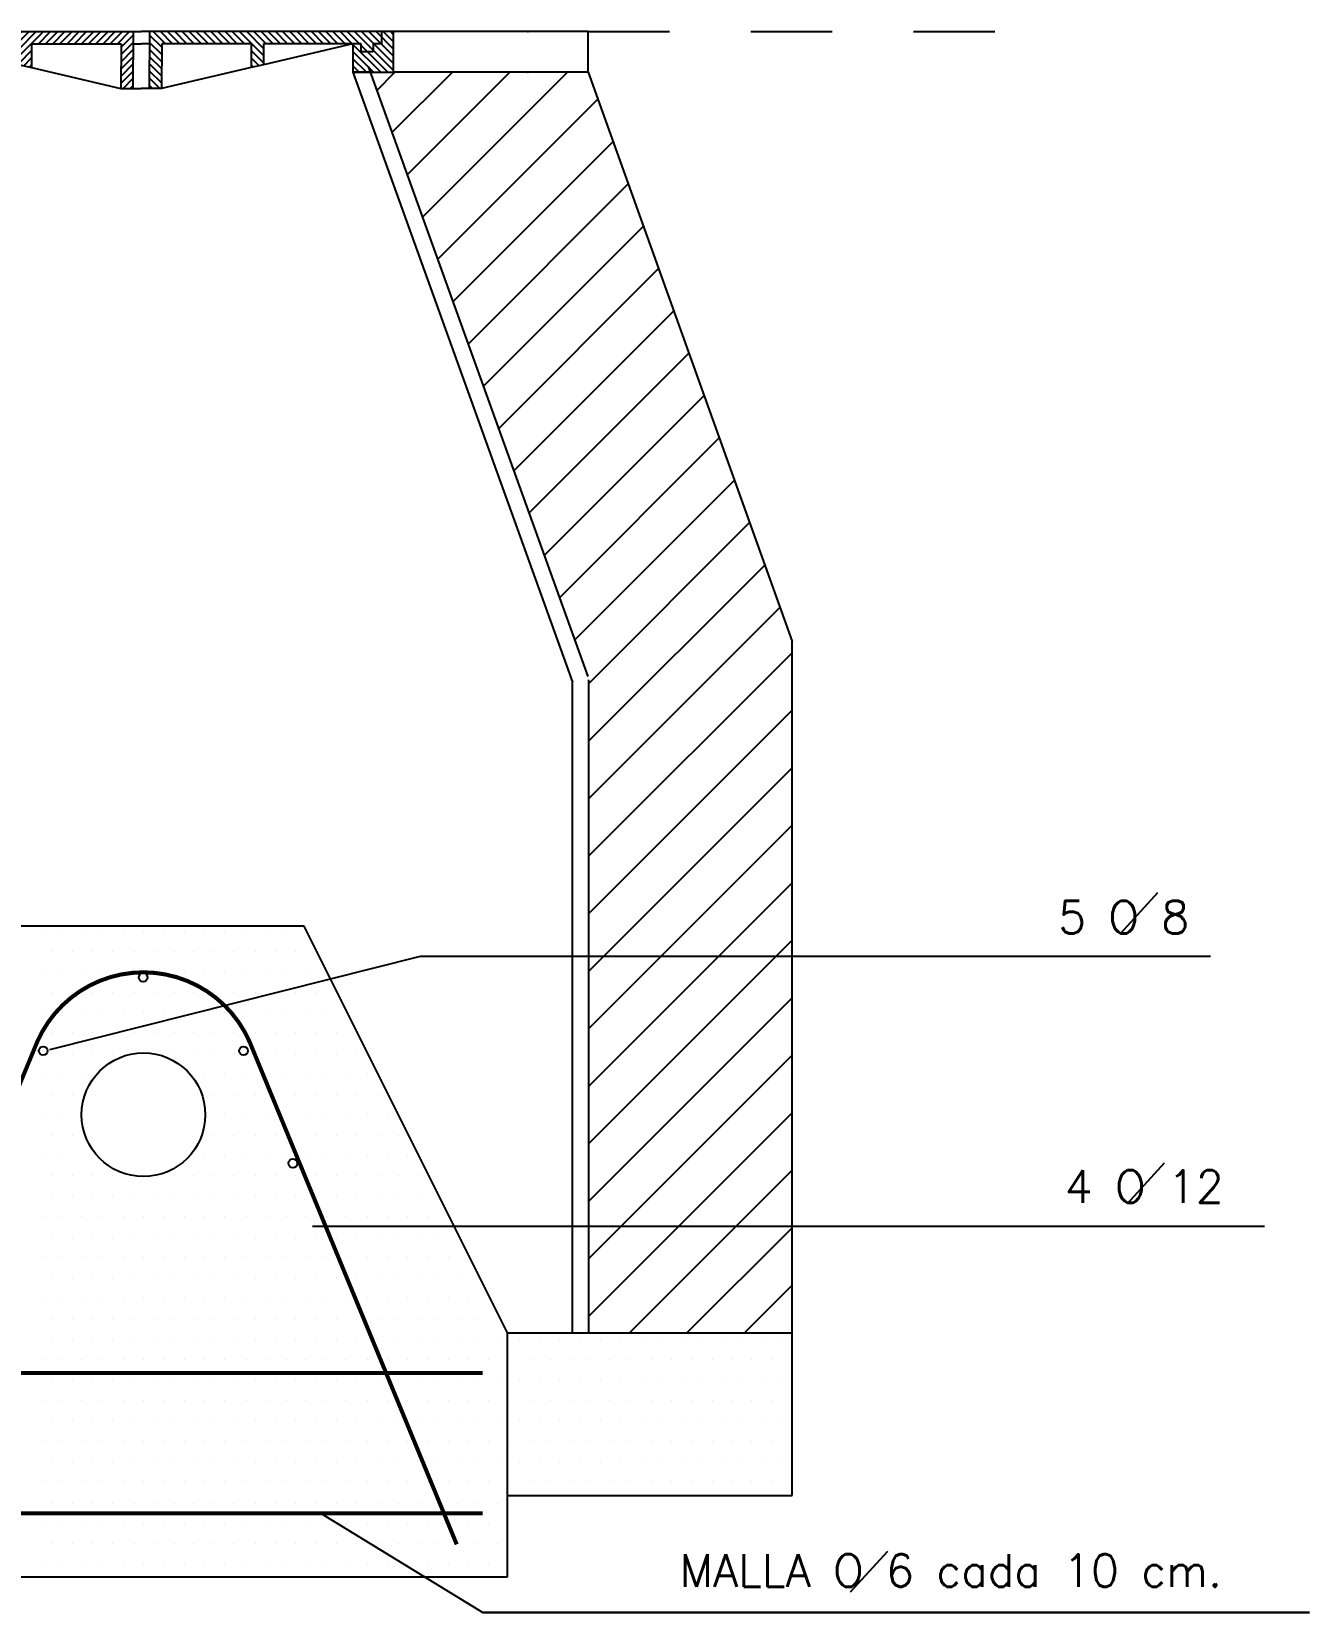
# Model space of a CAD drawing. Extents: x -0.23 to 5.77, y -0.31 to 4.32.
# Drawn here: x 4.204 to 5.775, y 2.225 to 4.169 of the extents above; entities that cross this region are included whole.
import ezdxf

# ---------------------------------------------------------------- set-up
doc = ezdxf.new("R2010")
doc.units = 0
doc.header["$LTSCALE"] = 0.1
doc.linetypes.add('HIDDEN', pattern=[0.375, 0.25, -0.125])
doc.layers.get('0').update_dxf_attribs({"linetype": 'CONTINUOUS'})
doc.layers.get('DEFPOINTS').update_dxf_attribs({"color": 6, "linetype": 'CONTINUOUS'})
doc.styles.add('ROMANS', font='ROMANS.SHX')

# ---------------------------------------------------------------- blocks, each defined once
blk = doc.blocks.new('*X1')
at = {"color": 0}
for p, q in [((2740, 19852), (2788, 19900)), ((2740, 19860.8), (2779.2, 19900)), ((2740, 19869.7), (2770.3, 19900)), ((2740, 19878.5), (2761.5, 19900)), ((2740, 19887.3), (2752.7, 19900)), ((2740, 19896.2), (2743.8, 19900)), ((2746.9, 19850), (2796.9, 19900)), ((2755.7, 19850), (2790, 19884.3)), ((2790.7, 19885), (2805.7, 19900)), ((2799.5, 19885), (2814.5, 19900)), ((2808.4, 19885), (2823.4, 19900)), ((2817.2, 19885), (2832.2, 19900)), ((2826, 19885), (2841, 19900)), ((2834.9, 19885), (2849.9, 19900)), ((2843.7, 19885), (2858.7, 19900)), ((2852.6, 19885), (2867.6, 19900)), ((2861.4, 19885), (2876.4, 19900)), ((2870.2, 19885), (2885.2, 19900)), ((2879.1, 19885), (2894.1, 19900)), ((2887.9, 19885), (2902.9, 19900)), ((2896.8, 19885), (2911.8, 19900)), ((2900, 19870.6), (2929.4, 19900)), ((2900, 19879.4), (2920.6, 19900)), ((2923.3, 19885), (2938.3, 19900)), ((2932.1, 19885), (2947.1, 19900)), ((2941, 19885), (2956, 19900)), ((2949.8, 19885), (2964.8, 19900)), ((2958.6, 19885), (2973.6, 19900)), ((2967.5, 19885), (2982.5, 19900)), ((2976.3, 19885), (2991.3, 19900)), ((2985.1, 19885), (3000.1, 19900)), ((2994, 19885), (3009, 19900)), ((3002.8, 19885), (3017.8, 19900)), ((3011.7, 19885), (3026.7, 19900)), ((3020.5, 19885), (3035.5, 19900)), ((3025, 19880.7), (3040, 19895.7)), ((3025, 19871.8), (3040, 19886.8)), ((2764.5, 19850), (2790, 19875.5)), ((2773.4, 19850), (2790, 19866.6)), ((2900, 19861.7), (2915, 19876.7)), ((2905.2, 19858), (2915, 19867.9)), ((3025, 19863), (3040, 19878)), ((3025, 19854.1), (3040, 19869.1)), ((2782.2, 19850), (2790, 19857.8)), ((2912.3, 19856.4), (2915, 19859)), ((3025, 19845.3), (3040, 19860.3)), ((3025, 19836.5), (3040, 19851.5)), ((3027.4, 19830), (3040, 19842.6)), ((3036.2, 19830), (3040, 19833.8))]:
    blk.add_line(p, q, dxfattribs=at)

msp = doc.modelspace()

# ---------------------------------------------------------------- linework, layer by layer
for p, q in [((4.04382, 4.16913), (4.32882, 4.16913)), ((4.32882, 4.16913), (4.3284, 4.09913)), ((4.32882, 4.16913), (4.33882, 4.16913)), ((4.34882, 4.16913), (4.33882, 4.16913)), ((4.34882, 4.16913), (4.3484, 4.09913)), ((4.63382, 4.16913), (4.34882, 4.16913)), ((4.64882, 4.16913), (4.63382, 4.16913)), ((4.63382, 4.16913), (4.63382, 4.15413)), ((4.64882, 4.11913), (4.64882, 4.16913)), ((4.88833, 4.16913), (4.64895, 4.16913)), ((4.88833, 4.11913), (4.88833, 4.16913)), ((4.20382, 4.15413), (4.31382, 4.15413)), ((4.20382, 4.15413), (4.20382, 4.12488)), ((4.31382, 4.15413), (4.3134, 4.09913)), ((4.32882, 4.15413), (4.33882, 4.15413)), ((4.34882, 4.15413), (4.33882, 4.15413)), ((4.36382, 4.15413), (4.3634, 4.09913)), ((4.47382, 4.15413), (4.36382, 4.15413)), ((4.47382, 4.15413), (4.47382, 4.12488)), ((4.59882, 4.15413), (4.48882, 4.15413)), ((4.48882, 4.15413), (4.48882, 4.12839)), ((4.59882, 4.15413), (4.48882, 4.12839)), ((4.60882, 4.15413), (4.59882, 4.15413)), ((4.59882, 4.15413), (4.59882, 4.11913)), ((4.60882, 4.14413), (4.60882, 4.15413)), ((4.62382, 4.14413), (4.60882, 4.14413)), ((4.63382, 4.15413), (4.62382, 4.15413)), ((4.62382, 4.15413), (4.62382, 4.14413)), ((4.18882, 4.12839), (4.20382, 4.12488)), ((4.20382, 4.12488), (4.3134, 4.09913)), ((4.47382, 4.12488), (4.3634, 4.09913)), ((4.48882, 4.12839), (4.47382, 4.12488)), ((4.61761, 4.12633), (4.88754, 3.37633)), ((4.61882, 4.11913), (4.59882, 4.11913)), ((4.59882, 4.11913), (4.64882, 4.11913)), ((4.59895, 4.11913), (4.86888, 3.36913)), ((4.88833, 4.11913), (4.64882, 4.11913)), ((4.88833, 4.11913), (5.13888, 3.41939)), ((4.3134, 4.09913), (4.3284, 4.09913)), ((4.3284, 4.09913), (4.3384, 4.09913)), ((4.3484, 4.09913), (4.3384, 4.09913)), ((4.3634, 4.09913), (4.3484, 4.09913)), ((5.13888, 2.36913), (5.13888, 3.41939)), ((4.86888, 2.56913), (4.86888, 3.36913)), ((4.88888, 2.56913), (4.88888, 3.3722)), ((5.54297, 3.06068), (5.58861, 3.11042)), ((4.53888, 3.06913), (4.13888, 3.06913)), ((4.78888, 2.56913), (4.53888, 3.06913)), ((4.68148, 3.03184), (4.22581, 2.91712)), ((5.65346, 3.03184), (4.68148, 3.03184)), ((5.55131, 2.72839), (5.59695, 2.77813)), ((4.54897, 2.70042), (5.71972, 2.70042)), ((4.78888, 2.56913), (5.13888, 2.56913)), ((4.78888, 2.26913), (4.78888, 2.56913)), ((4.78888, 2.36913), (5.13888, 2.36913)), ((4.55998, 2.34704), (4.75874, 2.22547)), ((5.21078, 2.25086), (5.25642, 2.3006)), ((3.88888, 2.26913), (4.78888, 2.26913)), ((4.75874, 2.22547), (5.77496, 2.22547)), ((5.77496, 2.22547), (4.75874, 2.22547))]:
    msp.add_line(p, q)
at = {"linetype": 'HIDDEN'}
msp.add_line((4.88833, 4.16913), (5.43216, 4.16913), dxfattribs=at)
at = {"color": 0}
for p, q in [((4.6282, 4.0969), (4.65044, 4.11913)), ((4.64692, 4.0449), (4.72115, 4.11913)), ((4.66563, 3.99291), (4.79186, 4.11913)), ((4.68435, 3.94091), (4.86257, 4.11913)), ((4.70306, 3.88891), (4.90018, 4.08603)), ((4.72177, 3.83692), (4.91882, 4.03397)), ((4.74049, 3.78492), (4.93747, 3.9819)), ((4.7592, 3.73292), (4.95611, 3.92983)), ((4.77792, 3.68093), (4.97475, 3.87777)), ((4.79663, 3.62893), (4.9934, 3.8257)), ((4.81534, 3.57693), (5.01204, 3.77363)), ((4.83406, 3.52494), (5.03068, 3.72156)), ((4.85277, 3.47294), (5.04933, 3.6695)), ((4.87149, 3.42094), (5.06797, 3.61743)), ((4.88888, 3.36763), (5.08661, 3.56536)), ((4.88888, 3.29692), (5.10526, 3.51329)), ((4.88888, 3.22621), (5.1239, 3.46123)), ((4.88888, 3.1555), (5.13888, 3.4055)), ((4.88888, 3.08479), (5.13888, 3.33479)), ((4.88888, 3.01408), (5.13888, 3.26408)), ((4.88888, 2.94337), (5.13888, 3.19337)), ((4.88888, 2.87266), (5.13888, 3.12266)), ((4.21625, 3.06309), (4.21625, 3.06309)), ((4.24125, 3.06309), (4.24125, 3.06309)), ((4.26625, 3.06309), (4.26625, 3.06309)), ((4.29125, 3.06309), (4.29125, 3.06309)), ((4.31625, 3.06309), (4.31625, 3.06309)), ((4.34125, 3.06309), (4.34125, 3.06309)), ((4.36625, 3.06309), (4.36625, 3.06309)), ((4.39125, 3.06309), (4.39125, 3.06309)), ((4.41625, 3.06309), (4.41625, 3.06309)), ((4.44125, 3.06309), (4.44125, 3.06309)), ((4.46625, 3.06309), (4.46625, 3.06309)), ((4.49125, 3.06309), (4.49125, 3.06309)), ((4.51625, 3.06309), (4.51625, 3.06309)), ((4.54125, 3.06309), (4.54125, 3.06309)), ((4.88888, 2.80194), (5.13888, 3.05194)), ((4.22875, 3.03809), (4.22875, 3.03809)), ((4.25375, 3.03809), (4.25375, 3.03809)), ((4.27875, 3.03809), (4.27875, 3.03809)), ((4.30375, 3.03809), (4.30375, 3.03809)), ((4.32875, 3.03809), (4.32875, 3.03809)), ((4.35375, 3.03809), (4.35375, 3.03809)), ((4.37875, 3.03809), (4.37875, 3.03809)), ((4.40375, 3.03809), (4.40375, 3.03809)), ((4.42875, 3.03809), (4.42875, 3.03809)), ((4.45375, 3.03809), (4.45375, 3.03809)), ((4.47875, 3.03809), (4.47875, 3.03809)), ((4.50375, 3.03809), (4.50375, 3.03809)), ((4.52875, 3.03809), (4.52875, 3.03809)), ((4.55375, 3.03809), (4.55375, 3.03809)), ((4.21625, 3.01309), (4.21625, 3.01309)), ((4.24125, 3.01309), (4.24125, 3.01309)), ((4.26625, 3.01309), (4.26625, 3.01309)), ((4.29125, 3.01309), (4.29125, 3.01309)), ((4.31625, 3.01309), (4.31625, 3.01309)), ((4.34125, 3.01309), (4.34125, 3.01309)), ((4.36625, 3.01309), (4.36625, 3.01309)), ((4.39125, 3.01309), (4.39125, 3.01309)), ((4.41625, 3.01309), (4.41625, 3.01309)), ((4.44125, 3.01309), (4.44125, 3.01309)), ((4.46625, 3.01309), (4.46625, 3.01309)), ((4.49125, 3.01309), (4.49125, 3.01309)), ((4.51625, 3.01309), (4.51625, 3.01309)), ((4.54125, 3.01309), (4.54125, 3.01309)), ((4.22875, 2.98809), (4.22875, 2.98809)), ((4.25375, 2.98809), (4.25375, 2.98809)), ((4.27875, 2.98809), (4.27875, 2.98809)), ((4.30375, 2.98809), (4.30375, 2.98809)), ((4.32875, 2.98809), (4.32875, 2.98809)), ((4.35375, 2.98809), (4.35375, 2.98809)), ((4.37875, 2.98809), (4.37875, 2.98809)), ((4.40375, 2.98809), (4.40375, 2.98809)), ((4.42875, 2.98809), (4.42875, 2.98809)), ((4.45375, 2.98809), (4.45375, 2.98809)), ((4.47875, 2.98809), (4.47875, 2.98809)), ((4.50375, 2.98809), (4.50375, 2.98809)), ((4.52875, 2.98809), (4.52875, 2.98809)), ((4.55375, 2.98809), (4.55375, 2.98809)), ((4.57875, 2.98809), (4.57875, 2.98809)), ((4.88888, 2.73123), (5.13888, 2.98123)), ((4.21625, 2.96309), (4.21625, 2.96309)), ((4.24125, 2.96309), (4.24125, 2.96309)), ((4.26625, 2.96309), (4.26625, 2.96309)), ((4.29125, 2.96309), (4.29125, 2.96309)), ((4.31625, 2.96309), (4.31625, 2.96309)), ((4.34125, 2.96309), (4.34125, 2.96309)), ((4.36625, 2.96309), (4.36625, 2.96309)), ((4.39125, 2.96309), (4.39125, 2.96309)), ((4.41625, 2.96309), (4.41625, 2.96309)), ((4.44125, 2.96309), (4.44125, 2.96309)), ((4.46625, 2.96309), (4.46625, 2.96309)), ((4.49125, 2.96309), (4.49125, 2.96309)), ((4.51625, 2.96309), (4.51625, 2.96309)), ((4.54125, 2.96309), (4.54125, 2.96309)), ((4.56625, 2.96309), (4.56625, 2.96309)), ((4.22875, 2.93809), (4.22875, 2.93809)), ((4.25375, 2.93809), (4.25375, 2.93809)), ((4.27875, 2.93809), (4.27875, 2.93809)), ((4.30375, 2.93809), (4.30375, 2.93809)), ((4.32875, 2.93809), (4.32875, 2.93809)), ((4.35375, 2.93809), (4.35375, 2.93809)), ((4.37875, 2.93809), (4.37875, 2.93809)), ((4.40375, 2.93809), (4.40375, 2.93809)), ((4.42875, 2.93809), (4.42875, 2.93809)), ((4.45375, 2.93809), (4.45375, 2.93809)), ((4.47875, 2.93809), (4.47875, 2.93809)), ((4.50375, 2.93809), (4.50375, 2.93809)), ((4.52875, 2.93809), (4.52875, 2.93809)), ((4.55375, 2.93809), (4.55375, 2.93809)), ((4.57875, 2.93809), (4.57875, 2.93809)), ((4.22875, 2.91238), (4.22875, 2.91238)), ((4.25375, 2.91238), (4.25375, 2.91238)), ((4.27875, 2.91238), (4.27875, 2.91238)), ((4.30375, 2.91238), (4.30375, 2.91238)), ((4.32875, 2.91238), (4.32875, 2.91238)), ((4.35375, 2.91238), (4.35375, 2.91238)), ((4.37875, 2.91238), (4.37875, 2.91238)), ((4.40375, 2.91238), (4.40375, 2.91238)), ((4.42875, 2.91238), (4.42875, 2.91238)), ((4.45375, 2.91238), (4.45375, 2.91238)), ((4.47875, 2.91238), (4.47875, 2.91238)), ((4.50375, 2.91238), (4.50375, 2.91238)), ((4.52875, 2.91238), (4.52875, 2.91238)), ((4.55375, 2.91238), (4.55375, 2.91238)), ((4.57875, 2.91238), (4.57875, 2.91238)), ((4.60375, 2.91238), (4.60375, 2.91238)), ((4.88888, 2.66052), (5.13888, 2.91052)), ((4.21625, 2.88738), (4.21625, 2.88738)), ((4.24125, 2.88738), (4.24125, 2.88738)), ((4.26625, 2.88738), (4.26625, 2.88738)), ((4.41625, 2.88738), (4.41625, 2.88738)), ((4.44125, 2.88738), (4.44125, 2.88738)), ((4.46625, 2.88738), (4.46625, 2.88738)), ((4.49125, 2.88738), (4.49125, 2.88738)), ((4.51625, 2.88738), (4.51625, 2.88738)), ((4.54125, 2.88738), (4.54125, 2.88738)), ((4.56625, 2.88738), (4.56625, 2.88738)), ((4.59125, 2.88738), (4.59125, 2.88738)), ((4.61625, 2.88738), (4.61625, 2.88738)), ((4.22875, 2.86238), (4.22875, 2.86238)), ((4.25375, 2.86238), (4.25375, 2.86238)), ((4.42875, 2.86238), (4.42875, 2.86238)), ((4.45375, 2.86238), (4.45375, 2.86238)), ((4.47875, 2.86238), (4.47875, 2.86238)), ((4.50375, 2.86238), (4.50375, 2.86238)), ((4.52875, 2.86238), (4.52875, 2.86238)), ((4.55375, 2.86238), (4.55375, 2.86238)), ((4.57875, 2.86238), (4.57875, 2.86238)), ((4.60375, 2.86238), (4.60375, 2.86238)), ((4.62875, 2.86238), (4.62875, 2.86238)), ((4.88888, 2.58981), (5.13888, 2.83981)), ((4.21625, 2.83738), (4.21625, 2.83738)), ((4.24125, 2.83738), (4.24125, 2.83738)), ((4.41625, 2.83738), (4.41625, 2.83738)), ((4.44125, 2.83738), (4.44125, 2.83738)), ((4.46625, 2.83738), (4.46625, 2.83738)), ((4.49125, 2.83738), (4.49125, 2.83738)), ((4.51625, 2.83738), (4.51625, 2.83738)), ((4.54125, 2.83738), (4.54125, 2.83738)), ((4.56625, 2.83738), (4.56625, 2.83738)), ((4.59125, 2.83738), (4.59125, 2.83738)), ((4.61625, 2.83738), (4.61625, 2.83738)), ((4.64125, 2.83738), (4.64125, 2.83738)), ((4.22875, 2.81238), (4.22875, 2.81238)), ((4.25375, 2.81238), (4.25375, 2.81238)), ((4.42875, 2.81238), (4.42875, 2.81238)), ((4.45375, 2.81238), (4.45375, 2.81238)), ((4.47875, 2.81238), (4.47875, 2.81238)), ((4.50375, 2.81238), (4.50375, 2.81238)), ((4.52875, 2.81238), (4.52875, 2.81238)), ((4.55375, 2.81238), (4.55375, 2.81238)), ((4.57875, 2.81238), (4.57875, 2.81238)), ((4.60375, 2.81238), (4.60375, 2.81238)), ((4.62875, 2.81238), (4.62875, 2.81238)), ((4.65375, 2.81238), (4.65375, 2.81238)), ((4.21625, 2.78738), (4.21625, 2.78738)), ((4.24125, 2.78738), (4.24125, 2.78738)), ((4.41625, 2.78738), (4.41625, 2.78738)), ((4.44125, 2.78738), (4.44125, 2.78738)), ((4.46625, 2.78738), (4.46625, 2.78738)), ((4.49125, 2.78738), (4.49125, 2.78738)), ((4.51625, 2.78738), (4.51625, 2.78738)), ((4.54125, 2.78738), (4.54125, 2.78738)), ((4.56625, 2.78738), (4.56625, 2.78738)), ((4.59125, 2.78738), (4.59125, 2.78738)), ((4.61625, 2.78738), (4.61625, 2.78738)), ((4.64125, 2.78738), (4.64125, 2.78738)), ((4.66625, 2.78738), (4.66625, 2.78738)), ((4.22875, 2.76238), (4.22875, 2.76238)), ((4.25375, 2.76238), (4.25375, 2.76238)), ((4.27875, 2.76238), (4.27875, 2.76238)), ((4.30375, 2.76238), (4.30375, 2.76238)), ((4.32875, 2.76238), (4.32875, 2.76238)), ((4.35375, 2.76238), (4.35375, 2.76238)), ((4.37875, 2.76238), (4.37875, 2.76238)), ((4.40375, 2.76238), (4.40375, 2.76238)), ((4.42875, 2.76238), (4.42875, 2.76238)), ((4.45375, 2.76238), (4.45375, 2.76238)), ((4.47875, 2.76238), (4.47875, 2.76238)), ((4.50375, 2.76238), (4.50375, 2.76238)), ((4.52875, 2.76238), (4.52875, 2.76238)), ((4.55375, 2.76238), (4.55375, 2.76238)), ((4.57875, 2.76238), (4.57875, 2.76238)), ((4.60375, 2.76238), (4.60375, 2.76238)), ((4.62875, 2.76238), (4.62875, 2.76238)), ((4.65375, 2.76238), (4.65375, 2.76238)), ((4.67875, 2.76238), (4.67875, 2.76238)), ((4.93891, 2.56913), (5.13888, 2.7691)), ((4.22875, 2.73667), (4.22875, 2.73667)), ((4.25375, 2.73667), (4.25375, 2.73667)), ((4.27875, 2.73667), (4.27875, 2.73667)), ((4.30375, 2.73667), (4.30375, 2.73667)), ((4.32875, 2.73667), (4.32875, 2.73667)), ((4.35375, 2.73667), (4.35375, 2.73667)), ((4.37875, 2.73667), (4.37875, 2.73667)), ((4.40375, 2.73667), (4.40375, 2.73667)), ((4.42875, 2.73667), (4.42875, 2.73667)), ((4.45375, 2.73667), (4.45375, 2.73667)), ((4.47875, 2.73667), (4.47875, 2.73667)), ((4.50375, 2.73667), (4.50375, 2.73667)), ((4.52875, 2.73667), (4.52875, 2.73667)), ((4.55375, 2.73667), (4.55375, 2.73667)), ((4.57875, 2.73667), (4.57875, 2.73667)), ((4.60375, 2.73667), (4.60375, 2.73667)), ((4.62875, 2.73667), (4.62875, 2.73667)), ((4.65375, 2.73667), (4.65375, 2.73667)), ((4.67875, 2.73667), (4.67875, 2.73667)), ((4.70375, 2.73667), (4.70375, 2.73667)), ((4.21625, 2.71167), (4.21625, 2.71167)), ((4.24125, 2.71167), (4.24125, 2.71167)), ((4.26625, 2.71167), (4.26625, 2.71167)), ((4.29125, 2.71167), (4.29125, 2.71167)), ((4.31625, 2.71167), (4.31625, 2.71167)), ((4.34125, 2.71167), (4.34125, 2.71167)), ((4.36625, 2.71167), (4.36625, 2.71167)), ((4.39125, 2.71167), (4.39125, 2.71167)), ((4.41625, 2.71167), (4.41625, 2.71167)), ((4.44125, 2.71167), (4.44125, 2.71167)), ((4.46625, 2.71167), (4.46625, 2.71167)), ((4.49125, 2.71167), (4.49125, 2.71167)), ((4.51625, 2.71167), (4.51625, 2.71167)), ((4.54125, 2.71167), (4.54125, 2.71167)), ((4.56625, 2.71167), (4.56625, 2.71167)), ((4.59125, 2.71167), (4.59125, 2.71167)), ((4.61625, 2.71167), (4.61625, 2.71167)), ((4.64125, 2.71167), (4.64125, 2.71167)), ((4.66625, 2.71167), (4.66625, 2.71167)), ((4.69125, 2.71167), (4.69125, 2.71167)), ((4.71625, 2.71167), (4.71625, 2.71167)), ((4.22875, 2.68667), (4.22875, 2.68667)), ((4.25375, 2.68667), (4.25375, 2.68667)), ((4.27875, 2.68667), (4.27875, 2.68667)), ((4.30375, 2.68667), (4.30375, 2.68667)), ((4.32875, 2.68667), (4.32875, 2.68667)), ((4.35375, 2.68667), (4.35375, 2.68667)), ((4.37875, 2.68667), (4.37875, 2.68667)), ((4.40375, 2.68667), (4.40375, 2.68667)), ((4.42875, 2.68667), (4.42875, 2.68667)), ((4.45375, 2.68667), (4.45375, 2.68667)), ((4.47875, 2.68667), (4.47875, 2.68667)), ((4.50375, 2.68667), (4.50375, 2.68667)), ((4.52875, 2.68667), (4.52875, 2.68667)), ((4.55375, 2.68667), (4.55375, 2.68667)), ((4.57875, 2.68667), (4.57875, 2.68667)), ((4.60375, 2.68667), (4.60375, 2.68667)), ((4.62875, 2.68667), (4.62875, 2.68667)), ((4.65375, 2.68667), (4.65375, 2.68667)), ((4.67875, 2.68667), (4.67875, 2.68667)), ((4.70375, 2.68667), (4.70375, 2.68667)), ((4.72875, 2.68667), (4.72875, 2.68667)), ((5.00962, 2.56913), (5.13888, 2.69839)), ((4.21625, 2.66167), (4.21625, 2.66167)), ((4.24125, 2.66167), (4.24125, 2.66167)), ((4.26625, 2.66167), (4.26625, 2.66167)), ((4.29125, 2.66167), (4.29125, 2.66167)), ((4.31625, 2.66167), (4.31625, 2.66167)), ((4.34125, 2.66167), (4.34125, 2.66167)), ((4.36625, 2.66167), (4.36625, 2.66167)), ((4.39125, 2.66167), (4.39125, 2.66167)), ((4.41625, 2.66167), (4.41625, 2.66167)), ((4.44125, 2.66167), (4.44125, 2.66167)), ((4.46625, 2.66167), (4.46625, 2.66167)), ((4.49125, 2.66167), (4.49125, 2.66167)), ((4.51625, 2.66167), (4.51625, 2.66167)), ((4.54125, 2.66167), (4.54125, 2.66167)), ((4.56625, 2.66167), (4.56625, 2.66167)), ((4.59125, 2.66167), (4.59125, 2.66167)), ((4.61625, 2.66167), (4.61625, 2.66167)), ((4.64125, 2.66167), (4.64125, 2.66167)), ((4.66625, 2.66167), (4.66625, 2.66167)), ((4.69125, 2.66167), (4.69125, 2.66167)), ((4.71625, 2.66167), (4.71625, 2.66167)), ((4.74079, 2.66167), (4.74079, 2.66167)), ((4.22875, 2.63667), (4.22875, 2.63667)), ((4.25375, 2.63667), (4.25375, 2.63667)), ((4.27875, 2.63667), (4.27875, 2.63667)), ((4.30375, 2.63667), (4.30375, 2.63667)), ((4.32875, 2.63667), (4.32875, 2.63667)), ((4.35375, 2.63667), (4.35375, 2.63667)), ((4.37875, 2.63667), (4.37875, 2.63667)), ((4.40375, 2.63667), (4.40375, 2.63667)), ((4.42875, 2.63667), (4.42875, 2.63667)), ((4.45375, 2.63667), (4.45375, 2.63667)), ((4.47875, 2.63667), (4.47875, 2.63667)), ((4.50375, 2.63667), (4.50375, 2.63667)), ((4.52875, 2.63667), (4.52875, 2.63667)), ((4.55375, 2.63667), (4.55375, 2.63667)), ((4.57875, 2.63667), (4.57875, 2.63667)), ((4.60375, 2.63667), (4.60375, 2.63667)), ((4.62875, 2.63667), (4.62875, 2.63667)), ((4.65375, 2.63667), (4.65375, 2.63667)), ((4.67875, 2.63667), (4.67875, 2.63667)), ((4.70375, 2.63667), (4.70375, 2.63667)), ((4.72875, 2.63667), (4.72875, 2.63667)), ((4.75329, 2.63667), (4.75329, 2.63667)), ((5.08034, 2.56913), (5.13888, 2.62768)), ((4.21625, 2.61167), (4.21625, 2.61167)), ((4.24125, 2.61167), (4.24125, 2.61167)), ((4.26625, 2.61167), (4.26625, 2.61167)), ((4.29125, 2.61167), (4.29125, 2.61167)), ((4.31625, 2.61167), (4.31625, 2.61167)), ((4.34125, 2.61167), (4.34125, 2.61167)), ((4.36625, 2.61167), (4.36625, 2.61167)), ((4.39125, 2.61167), (4.39125, 2.61167)), ((4.41625, 2.61167), (4.41625, 2.61167)), ((4.44125, 2.61167), (4.44125, 2.61167)), ((4.46625, 2.61167), (4.46625, 2.61167)), ((4.49125, 2.61167), (4.49125, 2.61167)), ((4.51625, 2.61167), (4.51625, 2.61167)), ((4.54125, 2.61167), (4.54125, 2.61167)), ((4.56625, 2.61167), (4.56625, 2.61167)), ((4.59125, 2.61167), (4.59125, 2.61167)), ((4.61625, 2.61167), (4.61625, 2.61167)), ((4.64125, 2.61167), (4.64125, 2.61167)), ((4.66625, 2.61167), (4.66625, 2.61167)), ((4.69125, 2.61167), (4.69125, 2.61167)), ((4.71625, 2.61167), (4.71625, 2.61167)), ((4.74079, 2.61167), (4.74079, 2.61167)), ((4.76579, 2.61167), (4.76579, 2.61167)), ((4.22875, 2.58667), (4.22875, 2.58667)), ((4.25375, 2.58667), (4.25375, 2.58667)), ((4.27875, 2.58667), (4.27875, 2.58667)), ((4.30375, 2.58667), (4.30375, 2.58667)), ((4.32875, 2.58667), (4.32875, 2.58667)), ((4.35375, 2.58667), (4.35375, 2.58667)), ((4.37875, 2.58667), (4.37875, 2.58667)), ((4.40375, 2.58667), (4.40375, 2.58667)), ((4.42875, 2.58667), (4.42875, 2.58667)), ((4.45375, 2.58667), (4.45375, 2.58667)), ((4.47875, 2.58667), (4.47875, 2.58667)), ((4.50375, 2.58667), (4.50375, 2.58667)), ((4.52875, 2.58667), (4.52875, 2.58667)), ((4.55375, 2.58667), (4.55375, 2.58667)), ((4.57875, 2.58667), (4.57875, 2.58667)), ((4.60375, 2.58667), (4.60375, 2.58667)), ((4.62875, 2.58667), (4.62875, 2.58667)), ((4.65375, 2.58667), (4.65375, 2.58667)), ((4.67875, 2.58667), (4.67875, 2.58667)), ((4.70375, 2.58667), (4.70375, 2.58667)), ((4.72875, 2.58667), (4.72875, 2.58667)), ((4.75329, 2.58667), (4.75329, 2.58667)), ((4.77829, 2.58667), (4.77829, 2.58667)), ((4.22875, 2.56096), (4.22875, 2.56096)), ((4.25375, 2.56096), (4.25375, 2.56096)), ((4.27875, 2.56096), (4.27875, 2.56096)), ((4.30375, 2.56096), (4.30375, 2.56096)), ((4.32875, 2.56096), (4.32875, 2.56096)), ((4.35375, 2.56096), (4.35375, 2.56096)), ((4.37875, 2.56096), (4.37875, 2.56096)), ((4.40375, 2.56096), (4.40375, 2.56096)), ((4.42875, 2.56096), (4.42875, 2.56096)), ((4.45375, 2.56096), (4.45375, 2.56096)), ((4.47875, 2.56096), (4.47875, 2.56096)), ((4.50375, 2.56096), (4.50375, 2.56096)), ((4.52875, 2.56096), (4.52875, 2.56096)), ((4.55375, 2.56096), (4.55375, 2.56096)), ((4.57875, 2.56096), (4.57875, 2.56096)), ((4.60375, 2.56096), (4.60375, 2.56096)), ((4.62875, 2.56096), (4.62875, 2.56096)), ((4.65375, 2.56096), (4.65375, 2.56096)), ((4.67875, 2.56096), (4.67875, 2.56096)), ((4.70375, 2.56096), (4.70375, 2.56096)), ((4.72875, 2.56096), (4.72875, 2.56096)), ((4.75329, 2.56096), (4.75329, 2.56096)), ((4.77829, 2.56096), (4.77829, 2.56096)), ((4.80329, 2.56096), (4.80329, 2.56096)), ((4.82829, 2.56096), (4.82829, 2.56096)), ((4.85329, 2.56096), (4.85329, 2.56096)), ((4.87829, 2.56096), (4.87829, 2.56096)), ((4.90329, 2.56096), (4.90329, 2.56096)), ((4.92829, 2.56096), (4.92829, 2.56096)), ((4.95329, 2.56096), (4.95329, 2.56096)), ((4.97829, 2.56096), (4.97829, 2.56096)), ((5.00347, 2.56096), (5.00347, 2.56096)), ((5.02847, 2.56096), (5.02847, 2.56096)), ((5.05347, 2.56096), (5.05347, 2.56096)), ((5.07847, 2.56096), (5.07847, 2.56096)), ((5.10185, 2.56096), (5.10185, 2.56096)), ((5.12685, 2.56096), (5.12685, 2.56096)), ((4.21625, 2.53596), (4.21625, 2.53596)), ((4.24125, 2.53596), (4.24125, 2.53596)), ((4.26625, 2.53596), (4.26625, 2.53596)), ((4.29125, 2.53596), (4.29125, 2.53596)), ((4.31625, 2.53596), (4.31625, 2.53596)), ((4.34125, 2.53596), (4.34125, 2.53596)), ((4.36625, 2.53596), (4.36625, 2.53596)), ((4.39125, 2.53596), (4.39125, 2.53596)), ((4.41625, 2.53596), (4.41625, 2.53596)), ((4.44125, 2.53596), (4.44125, 2.53596)), ((4.46625, 2.53596), (4.46625, 2.53596)), ((4.49125, 2.53596), (4.49125, 2.53596)), ((4.51625, 2.53596), (4.51625, 2.53596)), ((4.54125, 2.53596), (4.54125, 2.53596)), ((4.56625, 2.53596), (4.56625, 2.53596)), ((4.59125, 2.53596), (4.59125, 2.53596)), ((4.61625, 2.53596), (4.61625, 2.53596)), ((4.64125, 2.53596), (4.64125, 2.53596)), ((4.66625, 2.53596), (4.66625, 2.53596)), ((4.69125, 2.53596), (4.69125, 2.53596)), ((4.71625, 2.53596), (4.71625, 2.53596)), ((4.74079, 2.53596), (4.74079, 2.53596)), ((4.76579, 2.53596), (4.76579, 2.53596)), ((4.79079, 2.53596), (4.79079, 2.53596)), ((4.81579, 2.53596), (4.81579, 2.53596)), ((4.84079, 2.53596), (4.84079, 2.53596)), ((4.86579, 2.53596), (4.86579, 2.53596)), ((4.89079, 2.53596), (4.89079, 2.53596)), ((4.91579, 2.53596), (4.91579, 2.53596)), ((4.94079, 2.53596), (4.94079, 2.53596)), ((4.96579, 2.53596), (4.96579, 2.53596)), ((4.99097, 2.53596), (4.99097, 2.53596)), ((5.01597, 2.53596), (5.01597, 2.53596)), ((5.04097, 2.53596), (5.04097, 2.53596)), ((5.06597, 2.53596), (5.06597, 2.53596)), ((5.08935, 2.53596), (5.08935, 2.53596)), ((5.11435, 2.53596), (5.11435, 2.53596)), ((5.13935, 2.53596), (5.13935, 2.53596)), ((4.22875, 2.51096), (4.22875, 2.51096)), ((4.25375, 2.51096), (4.25375, 2.51096)), ((4.27875, 2.51096), (4.27875, 2.51096)), ((4.30375, 2.51096), (4.30375, 2.51096)), ((4.32875, 2.51096), (4.32875, 2.51096)), ((4.35375, 2.51096), (4.35375, 2.51096)), ((4.37875, 2.51096), (4.37875, 2.51096)), ((4.40375, 2.51096), (4.40375, 2.51096)), ((4.42875, 2.51096), (4.42875, 2.51096)), ((4.45375, 2.51096), (4.45375, 2.51096)), ((4.47875, 2.51096), (4.47875, 2.51096)), ((4.50375, 2.51096), (4.50375, 2.51096)), ((4.52875, 2.51096), (4.52875, 2.51096)), ((4.55375, 2.51096), (4.55375, 2.51096)), ((4.57875, 2.51096), (4.57875, 2.51096)), ((4.60375, 2.51096), (4.60375, 2.51096)), ((4.62875, 2.51096), (4.62875, 2.51096)), ((4.65375, 2.51096), (4.65375, 2.51096)), ((4.67875, 2.51096), (4.67875, 2.51096)), ((4.70375, 2.51096), (4.70375, 2.51096)), ((4.72875, 2.51096), (4.72875, 2.51096)), ((4.75329, 2.51096), (4.75329, 2.51096)), ((4.77829, 2.51096), (4.77829, 2.51096)), ((4.80329, 2.51096), (4.80329, 2.51096)), ((4.82829, 2.51096), (4.82829, 2.51096)), ((4.85329, 2.51096), (4.85329, 2.51096)), ((4.87829, 2.51096), (4.87829, 2.51096)), ((4.90329, 2.51096), (4.90329, 2.51096)), ((4.92829, 2.51096), (4.92829, 2.51096)), ((4.95329, 2.51096), (4.95329, 2.51096)), ((4.97829, 2.51096), (4.97829, 2.51096)), ((5.00347, 2.51096), (5.00347, 2.51096)), ((5.02847, 2.51096), (5.02847, 2.51096)), ((5.05347, 2.51096), (5.05347, 2.51096)), ((5.07847, 2.51096), (5.07847, 2.51096)), ((5.10185, 2.51096), (5.10185, 2.51096)), ((5.12685, 2.51096), (5.12685, 2.51096)), ((4.21625, 2.48596), (4.21625, 2.48596)), ((4.24125, 2.48596), (4.24125, 2.48596)), ((4.26625, 2.48596), (4.26625, 2.48596)), ((4.29125, 2.48596), (4.29125, 2.48596)), ((4.31625, 2.48596), (4.31625, 2.48596)), ((4.34125, 2.48596), (4.34125, 2.48596)), ((4.36625, 2.48596), (4.36625, 2.48596)), ((4.39125, 2.48596), (4.39125, 2.48596)), ((4.41625, 2.48596), (4.41625, 2.48596)), ((4.44125, 2.48596), (4.44125, 2.48596)), ((4.46625, 2.48596), (4.46625, 2.48596)), ((4.49125, 2.48596), (4.49125, 2.48596)), ((4.51625, 2.48596), (4.51625, 2.48596)), ((4.54125, 2.48596), (4.54125, 2.48596)), ((4.56625, 2.48596), (4.56625, 2.48596)), ((4.59125, 2.48596), (4.59125, 2.48596)), ((4.61625, 2.48596), (4.61625, 2.48596)), ((4.64125, 2.48596), (4.64125, 2.48596)), ((4.66625, 2.48596), (4.66625, 2.48596)), ((4.69125, 2.48596), (4.69125, 2.48596)), ((4.71625, 2.48596), (4.71625, 2.48596)), ((4.74079, 2.48596), (4.74079, 2.48596)), ((4.76579, 2.48596), (4.76579, 2.48596)), ((4.79079, 2.48596), (4.79079, 2.48596)), ((4.81579, 2.48596), (4.81579, 2.48596)), ((4.84079, 2.48596), (4.84079, 2.48596)), ((4.86579, 2.48596), (4.86579, 2.48596)), ((4.89079, 2.48596), (4.89079, 2.48596)), ((4.91579, 2.48596), (4.91579, 2.48596)), ((4.94079, 2.48596), (4.94079, 2.48596)), ((4.96579, 2.48596), (4.96579, 2.48596)), ((4.99097, 2.48596), (4.99097, 2.48596)), ((5.01597, 2.48596), (5.01597, 2.48596)), ((5.04097, 2.48596), (5.04097, 2.48596)), ((5.06597, 2.48596), (5.06597, 2.48596)), ((5.08935, 2.48596), (5.08935, 2.48596)), ((5.11435, 2.48596), (5.11435, 2.48596)), ((5.13935, 2.48596), (5.13935, 2.48596)), ((4.22875, 2.46096), (4.22875, 2.46096)), ((4.25375, 2.46096), (4.25375, 2.46096)), ((4.27875, 2.46096), (4.27875, 2.46096)), ((4.30375, 2.46096), (4.30375, 2.46096)), ((4.32875, 2.46096), (4.32875, 2.46096)), ((4.35375, 2.46096), (4.35375, 2.46096)), ((4.37875, 2.46096), (4.37875, 2.46096)), ((4.40375, 2.46096), (4.40375, 2.46096)), ((4.42875, 2.46096), (4.42875, 2.46096)), ((4.45375, 2.46096), (4.45375, 2.46096)), ((4.47875, 2.46096), (4.47875, 2.46096)), ((4.50375, 2.46096), (4.50375, 2.46096)), ((4.52875, 2.46096), (4.52875, 2.46096)), ((4.55375, 2.46096), (4.55375, 2.46096)), ((4.57875, 2.46096), (4.57875, 2.46096)), ((4.60375, 2.46096), (4.60375, 2.46096)), ((4.62875, 2.46096), (4.62875, 2.46096)), ((4.65375, 2.46096), (4.65375, 2.46096)), ((4.67875, 2.46096), (4.67875, 2.46096)), ((4.70375, 2.46096), (4.70375, 2.46096)), ((4.72875, 2.46096), (4.72875, 2.46096)), ((4.75329, 2.46096), (4.75329, 2.46096)), ((4.77829, 2.46096), (4.77829, 2.46096)), ((4.80329, 2.46096), (4.80329, 2.46096)), ((4.82829, 2.46096), (4.82829, 2.46096)), ((4.85329, 2.46096), (4.85329, 2.46096)), ((4.87829, 2.46096), (4.87829, 2.46096)), ((4.90329, 2.46096), (4.90329, 2.46096)), ((4.92829, 2.46096), (4.92829, 2.46096)), ((4.95329, 2.46096), (4.95329, 2.46096)), ((4.97829, 2.46096), (4.97829, 2.46096)), ((5.00347, 2.46096), (5.00347, 2.46096)), ((5.02847, 2.46096), (5.02847, 2.46096)), ((5.05347, 2.46096), (5.05347, 2.46096)), ((5.07847, 2.46096), (5.07847, 2.46096)), ((5.10185, 2.46096), (5.10185, 2.46096)), ((5.12685, 2.46096), (5.12685, 2.46096)), ((4.21625, 2.43596), (4.21625, 2.43596)), ((4.24125, 2.43596), (4.24125, 2.43596)), ((4.26625, 2.43596), (4.26625, 2.43596)), ((4.29125, 2.43596), (4.29125, 2.43596)), ((4.31625, 2.43596), (4.31625, 2.43596)), ((4.34125, 2.43596), (4.34125, 2.43596)), ((4.36625, 2.43596), (4.36625, 2.43596)), ((4.39125, 2.43596), (4.39125, 2.43596)), ((4.41625, 2.43596), (4.41625, 2.43596)), ((4.44125, 2.43596), (4.44125, 2.43596)), ((4.46625, 2.43596), (4.46625, 2.43596)), ((4.49125, 2.43596), (4.49125, 2.43596)), ((4.51625, 2.43596), (4.51625, 2.43596)), ((4.54125, 2.43596), (4.54125, 2.43596)), ((4.56625, 2.43596), (4.56625, 2.43596)), ((4.59125, 2.43596), (4.59125, 2.43596)), ((4.61625, 2.43596), (4.61625, 2.43596)), ((4.64125, 2.43596), (4.64125, 2.43596)), ((4.66625, 2.43596), (4.66625, 2.43596)), ((4.69125, 2.43596), (4.69125, 2.43596)), ((4.71625, 2.43596), (4.71625, 2.43596)), ((4.74079, 2.43596), (4.74079, 2.43596)), ((4.76579, 2.43596), (4.76579, 2.43596)), ((4.79079, 2.43596), (4.79079, 2.43596)), ((4.81579, 2.43596), (4.81579, 2.43596)), ((4.84079, 2.43596), (4.84079, 2.43596)), ((4.86579, 2.43596), (4.86579, 2.43596)), ((4.89079, 2.43596), (4.89079, 2.43596)), ((4.91579, 2.43596), (4.91579, 2.43596)), ((4.94079, 2.43596), (4.94079, 2.43596)), ((4.96579, 2.43596), (4.96579, 2.43596)), ((4.99097, 2.43596), (4.99097, 2.43596)), ((5.01597, 2.43596), (5.01597, 2.43596)), ((5.04097, 2.43596), (5.04097, 2.43596)), ((5.06597, 2.43596), (5.06597, 2.43596)), ((5.08935, 2.43596), (5.08935, 2.43596)), ((5.11435, 2.43596), (5.11435, 2.43596)), ((5.13935, 2.43596), (5.13935, 2.43596)), ((4.22875, 2.41096), (4.22875, 2.41096)), ((4.25375, 2.41096), (4.25375, 2.41096)), ((4.27875, 2.41096), (4.27875, 2.41096)), ((4.30375, 2.41096), (4.30375, 2.41096)), ((4.32875, 2.41096), (4.32875, 2.41096)), ((4.35375, 2.41096), (4.35375, 2.41096)), ((4.37875, 2.41096), (4.37875, 2.41096)), ((4.40375, 2.41096), (4.40375, 2.41096)), ((4.42875, 2.41096), (4.42875, 2.41096)), ((4.45375, 2.41096), (4.45375, 2.41096)), ((4.47875, 2.41096), (4.47875, 2.41096)), ((4.50375, 2.41096), (4.50375, 2.41096)), ((4.52875, 2.41096), (4.52875, 2.41096)), ((4.55375, 2.41096), (4.55375, 2.41096)), ((4.57875, 2.41096), (4.57875, 2.41096)), ((4.60375, 2.41096), (4.60375, 2.41096)), ((4.62875, 2.41096), (4.62875, 2.41096)), ((4.65375, 2.41096), (4.65375, 2.41096)), ((4.67875, 2.41096), (4.67875, 2.41096)), ((4.70375, 2.41096), (4.70375, 2.41096)), ((4.72875, 2.41096), (4.72875, 2.41096)), ((4.75329, 2.41096), (4.75329, 2.41096)), ((4.77829, 2.41096), (4.77829, 2.41096)), ((4.80329, 2.41096), (4.80329, 2.41096)), ((4.82829, 2.41096), (4.82829, 2.41096)), ((4.85329, 2.41096), (4.85329, 2.41096)), ((4.87829, 2.41096), (4.87829, 2.41096)), ((4.90329, 2.41096), (4.90329, 2.41096)), ((4.92829, 2.41096), (4.92829, 2.41096)), ((4.95329, 2.41096), (4.95329, 2.41096)), ((4.97829, 2.41096), (4.97829, 2.41096)), ((5.00347, 2.41096), (5.00347, 2.41096)), ((5.02847, 2.41096), (5.02847, 2.41096)), ((5.05347, 2.41096), (5.05347, 2.41096)), ((5.07847, 2.41096), (5.07847, 2.41096)), ((5.10185, 2.41096), (5.10185, 2.41096)), ((5.12685, 2.41096), (5.12685, 2.41096)), ((4.21625, 2.38596), (4.21625, 2.38596)), ((4.24125, 2.38596), (4.24125, 2.38596)), ((4.26625, 2.38596), (4.26625, 2.38596)), ((4.29125, 2.38596), (4.29125, 2.38596)), ((4.31625, 2.38596), (4.31625, 2.38596)), ((4.34125, 2.38596), (4.34125, 2.38596)), ((4.36625, 2.38596), (4.36625, 2.38596)), ((4.39125, 2.38596), (4.39125, 2.38596)), ((4.41625, 2.38596), (4.41625, 2.38596)), ((4.44125, 2.38596), (4.44125, 2.38596)), ((4.46625, 2.38596), (4.46625, 2.38596)), ((4.49125, 2.38596), (4.49125, 2.38596)), ((4.51625, 2.38596), (4.51625, 2.38596)), ((4.54125, 2.38596), (4.54125, 2.38596)), ((4.56625, 2.38596), (4.56625, 2.38596)), ((4.59125, 2.38596), (4.59125, 2.38596)), ((4.61625, 2.38596), (4.61625, 2.38596)), ((4.64125, 2.38596), (4.64125, 2.38596)), ((4.66625, 2.38596), (4.66625, 2.38596)), ((4.69125, 2.38596), (4.69125, 2.38596)), ((4.71625, 2.38596), (4.71625, 2.38596)), ((4.74079, 2.38596), (4.74079, 2.38596)), ((4.76579, 2.38596), (4.76579, 2.38596)), ((4.79079, 2.38596), (4.79079, 2.38596)), ((4.81579, 2.38596), (4.81579, 2.38596)), ((4.84079, 2.38596), (4.84079, 2.38596)), ((4.86579, 2.38596), (4.86579, 2.38596)), ((4.89079, 2.38596), (4.89079, 2.38596)), ((4.91579, 2.38596), (4.91579, 2.38596)), ((4.94079, 2.38596), (4.94079, 2.38596)), ((4.96579, 2.38596), (4.96579, 2.38596)), ((4.99097, 2.38596), (4.99097, 2.38596)), ((5.01597, 2.38596), (5.01597, 2.38596)), ((5.04097, 2.38596), (5.04097, 2.38596)), ((5.06597, 2.38596), (5.06597, 2.38596)), ((5.08935, 2.38596), (5.08935, 2.38596)), ((5.11435, 2.38596), (5.11435, 2.38596)), ((5.13935, 2.38596), (5.13935, 2.38596)), ((4.22875, 2.35987), (4.22875, 2.35987)), ((4.25375, 2.35987), (4.25375, 2.35987)), ((4.27875, 2.35987), (4.27875, 2.35987)), ((4.30375, 2.35987), (4.30375, 2.35987)), ((4.32875, 2.35987), (4.32875, 2.35987)), ((4.35375, 2.35987), (4.35375, 2.35987)), ((4.37875, 2.35987), (4.37875, 2.35987)), ((4.40375, 2.35987), (4.40375, 2.35987)), ((4.42875, 2.35987), (4.42875, 2.35987)), ((4.45375, 2.35987), (4.45375, 2.35987)), ((4.47875, 2.35987), (4.47875, 2.35987)), ((4.50375, 2.35987), (4.50375, 2.35987)), ((4.52875, 2.35987), (4.52875, 2.35987)), ((4.55375, 2.35987), (4.55375, 2.35987)), ((4.57875, 2.35987), (4.57875, 2.35987)), ((4.60375, 2.35987), (4.60375, 2.35987)), ((4.62875, 2.35987), (4.62875, 2.35987)), ((4.65375, 2.35987), (4.65375, 2.35987)), ((4.67875, 2.35987), (4.67875, 2.35987)), ((4.70375, 2.35987), (4.70375, 2.35987)), ((4.72875, 2.35987), (4.72875, 2.35987)), ((4.75329, 2.35987), (4.75329, 2.35987)), ((4.77829, 2.35987), (4.77829, 2.35987)), ((4.21625, 2.33487), (4.21625, 2.33487)), ((4.24125, 2.33487), (4.24125, 2.33487)), ((4.26625, 2.33487), (4.26625, 2.33487)), ((4.29125, 2.33487), (4.29125, 2.33487)), ((4.31625, 2.33487), (4.31625, 2.33487)), ((4.34125, 2.33487), (4.34125, 2.33487)), ((4.36625, 2.33487), (4.36625, 2.33487)), ((4.39125, 2.33487), (4.39125, 2.33487)), ((4.41625, 2.33487), (4.41625, 2.33487)), ((4.44125, 2.33487), (4.44125, 2.33487)), ((4.46625, 2.33487), (4.46625, 2.33487)), ((4.49125, 2.33487), (4.49125, 2.33487)), ((4.51625, 2.33487), (4.51625, 2.33487)), ((4.54125, 2.33487), (4.54125, 2.33487)), ((4.56625, 2.33487), (4.56625, 2.33487)), ((4.59125, 2.33487), (4.59125, 2.33487)), ((4.61625, 2.33487), (4.61625, 2.33487)), ((4.64125, 2.33487), (4.64125, 2.33487)), ((4.66625, 2.33487), (4.66625, 2.33487)), ((4.69125, 2.33487), (4.69125, 2.33487)), ((4.71625, 2.33487), (4.71625, 2.33487)), ((4.74079, 2.33487), (4.74079, 2.33487)), ((4.76579, 2.33487), (4.76579, 2.33487)), ((4.22875, 2.30987), (4.22875, 2.30987)), ((4.25375, 2.30987), (4.25375, 2.30987)), ((4.27875, 2.30987), (4.27875, 2.30987)), ((4.30375, 2.30987), (4.30375, 2.30987)), ((4.32875, 2.30987), (4.32875, 2.30987)), ((4.35375, 2.30987), (4.35375, 2.30987)), ((4.37875, 2.30987), (4.37875, 2.30987)), ((4.40375, 2.30987), (4.40375, 2.30987)), ((4.42875, 2.30987), (4.42875, 2.30987)), ((4.45375, 2.30987), (4.45375, 2.30987)), ((4.47875, 2.30987), (4.47875, 2.30987)), ((4.50375, 2.30987), (4.50375, 2.30987)), ((4.52875, 2.30987), (4.52875, 2.30987)), ((4.55375, 2.30987), (4.55375, 2.30987)), ((4.57875, 2.30987), (4.57875, 2.30987)), ((4.60375, 2.30987), (4.60375, 2.30987)), ((4.62875, 2.30987), (4.62875, 2.30987)), ((4.65375, 2.30987), (4.65375, 2.30987)), ((4.67875, 2.30987), (4.67875, 2.30987)), ((4.70375, 2.30987), (4.70375, 2.30987)), ((4.72875, 2.30987), (4.72875, 2.30987)), ((4.75329, 2.30987), (4.75329, 2.30987)), ((4.77829, 2.30987), (4.77829, 2.30987)), ((4.21625, 2.28487), (4.21625, 2.28487)), ((4.24125, 2.28487), (4.24125, 2.28487)), ((4.26625, 2.28487), (4.26625, 2.28487)), ((4.29125, 2.28487), (4.29125, 2.28487)), ((4.31625, 2.28487), (4.31625, 2.28487)), ((4.34125, 2.28487), (4.34125, 2.28487)), ((4.36625, 2.28487), (4.36625, 2.28487)), ((4.39125, 2.28487), (4.39125, 2.28487)), ((4.41625, 2.28487), (4.41625, 2.28487)), ((4.44125, 2.28487), (4.44125, 2.28487)), ((4.46625, 2.28487), (4.46625, 2.28487)), ((4.49125, 2.28487), (4.49125, 2.28487)), ((4.51625, 2.28487), (4.51625, 2.28487)), ((4.54125, 2.28487), (4.54125, 2.28487)), ((4.56625, 2.28487), (4.56625, 2.28487)), ((4.59125, 2.28487), (4.59125, 2.28487)), ((4.61625, 2.28487), (4.61625, 2.28487)), ((4.64125, 2.28487), (4.64125, 2.28487)), ((4.66625, 2.28487), (4.66625, 2.28487)), ((4.69125, 2.28487), (4.69125, 2.28487)), ((4.71625, 2.28487), (4.71625, 2.28487)), ((4.74079, 2.28487), (4.74079, 2.28487)), ((4.76579, 2.28487), (4.76579, 2.28487))]:
    msp.add_line(p, q, dxfattribs=at)
at = {"const_width": 0.005}
msp.add_lwpolyline([(4.4719, 2.92682, 0.6554476), (4.2106, 2.92682, 0.6554476)], format="xyb", dxfattribs=at)
for points in [[(3.95602, 2.30912), (4.2106, 2.92682)], [(4.72648, 2.30912), (4.4719, 2.92682)], [(3.90908, 2.51995), (4.75821, 2.51995)], [(3.90908, 2.34718), (4.75821, 2.34718)]]:
    msp.add_lwpolyline(points, dxfattribs=at)
for centre, radius in [((4.34094, 3.00624), 0.00541), ((4.21809, 2.916), 0.00541), ((4.46441, 2.916), 0.00541), ((4.34125, 2.83738), 0.07603), ((4.52507, 2.77764), 0.00541)]:
    msp.add_circle(centre, radius)
at = {"color": 0, "linetype": 'BYBLOCK'}
for p in [(4.81388, 4.16913), (4.81388, 4.16913), (4.81388, 4.11913), (4.81388, 4.11913), (4.81388, 4.11913), (4.81388, 4.11913)]:
    msp.add_point(p, dxfattribs=at)
at = {"layer": 'DEFPOINTS', "color": 0, "linetype": 'BYBLOCK'}
for p in [(4.73888, 2.56913), (4.73888, 2.56913), (4.98842, 2.56913), (4.98842, 2.56913), (5.0886, 2.56913), (5.0886, 2.56913), (4.73888, 2.36913), (4.98842, 2.36913), (5.0886, 2.36913)]:
    msp.add_point(p, dxfattribs=at)

# ---------------------------------------------------------------- block references
at = {"yscale": 0.001, "zscale": 0.001}
for p, xscale in [((1.28882, -15.73087), 0.001), ((7.38882, -15.73087), -0.001)]:
    msp.add_blockref('*X1', p, dxfattribs=dict(at, xscale=xscale))

# ---------------------------------------------------------------- texts
at = {"style": 'ROMANS'}
for s, p in [('5 O 8', (5.46606, 3.06033)), ('4 O 12', (5.47417, 2.72905)), ('MALLA O 6 cada 10 cm.', (5.00068, 2.25688))]:
    msp.add_text(s, height=0.04, dxfattribs=at).set_placement(p)

doc.saveas('drawing.dxf')
